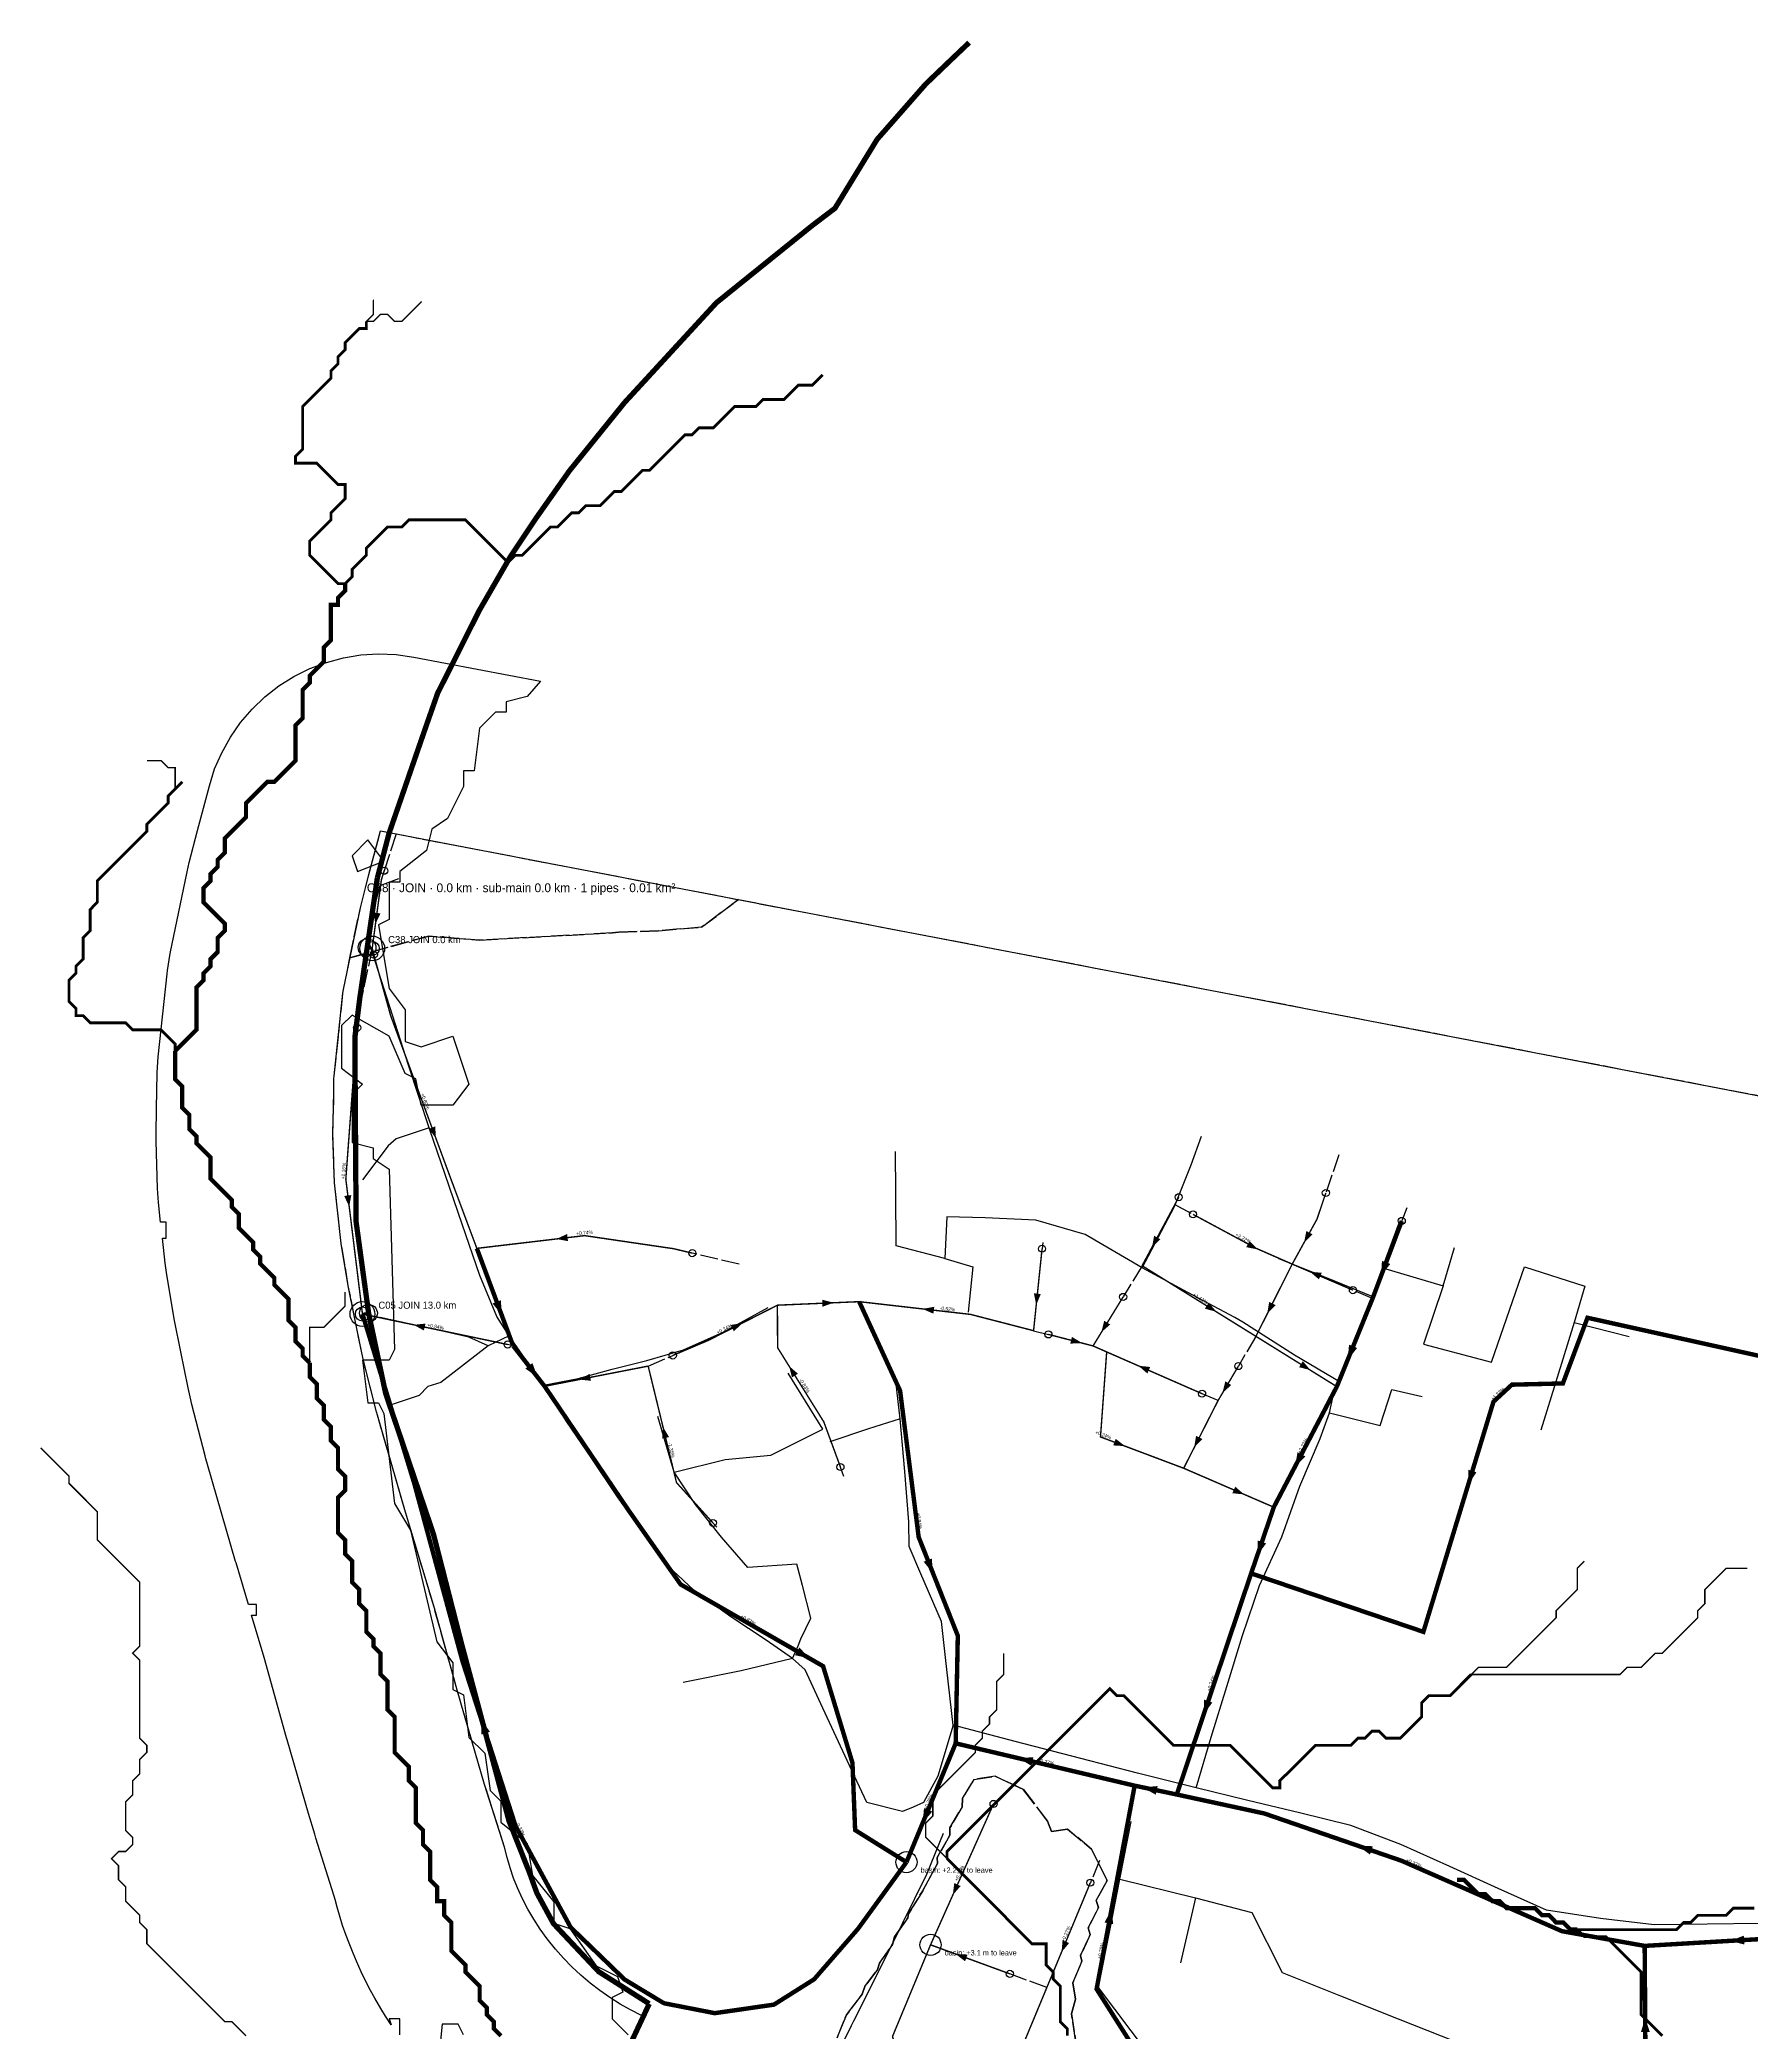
# Model space of a CAD drawing. Header units: metres. Extents: x 442821 to 452274, y 2561971 to 2571293.
# Drawn here: x 449735 to 450702, y 2570167 to 2571293 of the extents above; entities that cross this region are included whole.
import ezdxf
from ezdxf.enums import TextEntityAlignment as Align

# ---------------------------------------------------------------- set-up
doc = ezdxf.new("R2010")
doc.units = ezdxf.units.M
doc.header["$LTSCALE"] = 8
doc.linetypes.add('DASHDOT', pattern=[3.556, 2.54, -0.508, 0, -0.508])
doc.linetypes.add('DASHED', pattern=[1.524, 1.27, -0.254])
for name, color, linetype in [('A_ARROWS', 7, 'Continuous'), ('A_BASINS', 1, 'Continuous'), ('A_BUILT_2006', 252, 'Continuous'), ('A_CATCH_LABEL', 7, 'Continuous'), ('A_CATCHMENTS', 7, 'Continuous'), ('A_ENVELOPE', 3, 'Continuous'), ('A_GRADIENT', 8, 'Continuous'), ('A_HEAD_GAP', 8, 'Continuous'), ('A_HEADS', 8, 'Continuous'), ('A_JOIN_LINK', 6, 'Continuous'), ('A_MAIN_PIPE', 5, 'Continuous'), ('A_OUTLET_LABEL', 7, 'Continuous'), ('A_OUTLETS', 7, 'Continuous'), ('A_STREAMS', 5, 'Continuous'), ('A_WADI', 4, 'Continuous')]:
    doc.layers.add(name, color=color, linetype=linetype)

msp = doc.modelspace()

# ---------------------------------------------------------------- linework, layer by layer
at = {"layer": 'A_ARROWS', "color": 1}
for points in [[(449925, 2570793.3), (449923.9, 2570799.9), (449927.9, 2570799.4)], [(450251.2, 2570245), (450252, 2570251.7), (450255.6, 2570250)], [(450252.8, 2570211.6), (450259.5, 2570211.3), (450258.1, 2570207.5)], [(450312.6, 2570212.7), (450313.2, 2570219.4), (450316.9, 2570217.8)]]:
    msp.add_solid(points, dxfattribs=at)
at = {"layer": 'A_ARROWS', "color": 3}
for points in [[(449959.2, 2570672.4), (449955.1, 2570677.7), (449958.8, 2570679.1)], [(449910.2, 2570633.7), (449907.4, 2570639.8), (449911.4, 2570640.3)], [(450027.2, 2570615.5), (450033.3, 2570618.3), (450033.8, 2570614.3)], [(450363.7, 2570610.7), (450364.9, 2570617.3), (450368.4, 2570615.4)], [(450449.6, 2570613.5), (450450.9, 2570620), (450454.4, 2570618.1)], [(450423.5, 2570609.6), (450416.9, 2570610.9), (450418.8, 2570614.4)], [(450452.9, 2570597), (450459.6, 2570596.4), (450458, 2570592.7)], [(450493.1, 2570594.8), (450493.6, 2570603.1), (450498.3, 2570601.4)], [(450298.3, 2570578.3), (450297, 2570584.8), (450300.9, 2570584.4)], [(449996.4, 2570572.5), (449991.2, 2570579.1), (449995.9, 2570580.9)], [(450183.8, 2570579.5), (450177.5, 2570577.2), (450177.4, 2570581.2)], [(450234.1, 2570576), (450240.7, 2570577.2), (450240.2, 2570573.3)], [(450400.1, 2570574.4), (450393.6, 2570576.1), (450395.7, 2570579.5)], [(450428.8, 2570573.3), (450429.9, 2570579.9), (450433.5, 2570578.1)], [(449946.6, 2570567), (449953.3, 2570567.7), (449952.4, 2570563.8)], [(450132.3, 2570568), (450127.5, 2570563.3), (450125.7, 2570566.9)], [(450335.1, 2570562.8), (450336.7, 2570569.3), (450340.1, 2570567.2)], [(450324.2, 2570556.7), (450317.5, 2570556.4), (450318.5, 2570560.2)], [(450474.3, 2570547.4), (450475, 2570555.8), (450479.6, 2570553.9)], [(450016.6, 2570537.5), (450009.7, 2570542.3), (450013.7, 2570545.4)], [(450040.1, 2570536.1), (450046, 2570539.3), (450046.8, 2570535.4)], [(450158.7, 2570543.7), (450163.7, 2570539.4), (450160.3, 2570537.3)], [(450356, 2570543.9), (450362.7, 2570543.2), (450361.1, 2570539.5)], [(450453.2, 2570541.4), (450446.8, 2570543.1), (450448.9, 2570546.5)], [(450403.5, 2570528.5), (450405.1, 2570535.1), (450408.5, 2570533)], [(450087.5, 2570509.3), (450090.9, 2570503.6), (450087, 2570502.7)], [(450387.5, 2570497.7), (450388.6, 2570504.3), (450392.2, 2570502.5)], [(450348.5, 2570498.5), (450341.8, 2570498.9), (450343.2, 2570502.6)], [(450444.5, 2570486.8), (450445.9, 2570495), (450450.4, 2570492.7)], [(450542.3, 2570476.8), (450542.3, 2570485.2), (450547, 2570483.7)], [(450415.8, 2570471.2), (450409.1, 2570471.9), (450410.7, 2570475.6)], [(450423.2, 2570436.8), (450423.4, 2570445.2), (450428.2, 2570443.6)], [(450240, 2570426.7), (450234.7, 2570433.2), (450239.3, 2570435)], [(450170.2, 2570378.6), (450162, 2570380.4), (450164.5, 2570384.8)], [(450392.9, 2570346.9), (450393.1, 2570355.3), (450397.8, 2570353.7)], [(449984.9, 2570343.9), (449989.7, 2570337.1), (449984.9, 2570335.6)], [(450288.4, 2570322.2), (450296.7, 2570322.8), (450295.6, 2570317.9)], [(450358.5, 2570305.7), (450366.9, 2570306.5), (450365.8, 2570301.6)], [(450234.2, 2570285.7), (450234.9, 2570294), (450239.6, 2570292.1)], [(450480.1, 2570272.7), (450488.5, 2570272.5), (450486.8, 2570267.8)], [(450340.8, 2570236.8), (450341.8, 2570228.5), (450336.9, 2570229.4)], [(450690.2, 2570219), (450698, 2570222), (450698.3, 2570217)], [(450642.3, 2570175.6), (450644.9, 2570167.6), (450639.9, 2570167.5)]]:
    msp.add_solid(points, dxfattribs=at)
at = {"layer": 'A_BASINS', "color": 1}
for centre in [(450225, 2570263.5), (450238.6, 2570216.8)]:
    msp.add_circle(centre, 6, dxfattribs=at)
at = {"layer": 'A_BUILT_2006', "color": 252}
for points in [[(449923.9, 2570801), (449927.7, 2570815.1), (449938.2, 2570819.2)], [(449925.3, 2570771.3), (449920.7, 2570785.1), (449923.7, 2570800.1), (449923.9, 2570801)], [(449934.7, 2570742), (449925.3, 2570771.3)], [(449943.7, 2570713.6), (449934.7, 2570742)], [(449955.3, 2570678.2), (449943.7, 2570713.6)], [(449955.3, 2570678.2), (449936.7, 2570672.1), (449932.2, 2570668.2)], [(449964.4, 2570652), (449955.7, 2570677.1), (449955.3, 2570678.2)], [(450385.8, 2570657.3), (450391.7, 2570673.5)], [(449932.2, 2570668.2), (449917.8, 2570648.9)], [(450219, 2570640.8), (450219, 2570641.8), (450218.8, 2570665)], [(449974, 2570623.9), (449964.4, 2570652)], [(450376.4, 2570633.9), (450385.8, 2570657.3)], [(450219.1, 2570611.6), (450219, 2570640.8)], [(450247.8, 2570628), (450246.6, 2570604.5)], [(450269.5, 2570627.5), (450247.8, 2570628)], [(450358.1, 2570599.2), (450376.4, 2570633.9)], [(449984, 2570594.9), (449974, 2570623.9)], [(450298.1, 2570626.1), (450269.5, 2570627.5)], [(450325.9, 2570618.1), (450298.1, 2570626.1)], [(450358.1, 2570599.2), (450325.9, 2570618.1)], [(450494, 2570599.2), (450503.3, 2570624.7)], [(450246.6, 2570604.5), (450219.1, 2570611.6)], [(450528.1, 2570589), (450534.5, 2570610.6)], [(449993.6, 2570571.7), (449984, 2570594.9)], [(450246.6, 2570604.5), (450262.4, 2570599.8)], [(450262.4, 2570599.8), (450259.8, 2570574.1)], [(450384, 2570585.3), (450358.1, 2570599.2)], [(450463.2, 2570593.1), (450435.4, 2570604.2)], [(450488.1, 2570583.1), (450494, 2570599.2)], [(450494, 2570599.2), (450528.1, 2570589)], [(450565.8, 2570575.8), (450574.1, 2570599.8)], [(450574.1, 2570599.8), (450608.2, 2570588.9)], [(450410.5, 2570571.1), (450384, 2570585.3)], [(450488.1, 2570583.1), (450463.2, 2570593.1)], [(450480.6, 2570562.2), (450488.1, 2570583.1)], [(450528.1, 2570589), (450517.1, 2570556)], [(450608.2, 2570588.9), (450602.2, 2570568.3)], [(450000.6, 2570560.8), (449993.6, 2570571.7)], [(450121.4, 2570562.9), (450146.9, 2570576.8)], [(450555.5, 2570546), (450565.8, 2570575.8)], [(449958.8, 2570564.3), (449927.7, 2570571.1)], [(449988.7, 2570555.1), (449977.7, 2570560.1), (449958.8, 2570564.3)], [(450000.6, 2570560.8), (449988.7, 2570555.1)], [(450019.9, 2570532.9), (450000.6, 2570560.8)], [(450099.1, 2570552.9), (450121.4, 2570562.9)], [(450444.2, 2570549.8), (450415.1, 2570568.6), (450410.5, 2570571.1)], [(450470, 2570534.6), (450480.6, 2570562.2)], [(450602.2, 2570568.3), (450592.5, 2570537.2)], [(450602.2, 2570568.3), (450633.2, 2570560.5)], [(449988.7, 2570555.1), (449961.9, 2570534.5)], [(450078.4, 2570546.9), (450099.1, 2570552.9)], [(450470, 2570534.6), (450444.2, 2570549.8)], [(450517.1, 2570556), (450555.5, 2570546)], [(450039.5, 2570536.6), (450058.7, 2570541.9)], [(450058.7, 2570541.9), (450078.4, 2570546.9)], [(450177.8, 2570508), (450158.2, 2570539.7)], [(449961.9, 2570534.5), (449954.7, 2570532.1), (449949.7, 2570527.1), (449932.8, 2570521.4)], [(450019.9, 2570532.9), (450039.5, 2570536.6)], [(450033.2, 2570512.2), (450019.9, 2570532.9)], [(450221.4, 2570514), (450219, 2570535.2)], [(450465.8, 2570526), (450470, 2570534.6)], [(450492.5, 2570510.1), (450499.2, 2570530.5)], [(450499.2, 2570530.5), (450516.3, 2570526.6)], [(450592.5, 2570537.2), (450583.4, 2570507.6)], [(450458.7, 2570502.8), (450463.9, 2570517.3)], [(450463.9, 2570517.3), (450465.8, 2570526)], [(450463.9, 2570517.3), (450492.5, 2570510.1)], [(450046.9, 2570492), (450033.2, 2570512.2)], [(450093.8, 2570483.8), (450084.6, 2570515.3)], [(450148.4, 2570493.4), (450177.8, 2570508)], [(450203.5, 2570508.2), (450181.7, 2570501)], [(450221.4, 2570514), (450203.5, 2570508.2)], [(450224, 2570484.1), (450221.4, 2570514)], [(450122.5, 2570491), (450148.4, 2570493.4)], [(450447.3, 2570475.8), (450458.7, 2570502.8)], [(450061.8, 2570469.9), (450046.9, 2570492)], [(450093.8, 2570483.8), (450122.5, 2570491)], [(450105.9, 2570465.5), (450093.8, 2570483.8)], [(450226.4, 2570455.7), (450224, 2570484.1)], [(450437.1, 2570447.3), (450447.3, 2570475.8)], [(450074.5, 2570451.7), (450061.8, 2570469.9)], [(450120.6, 2570447), (450105.9, 2570465.5)], [(450087.4, 2570433.6), (450074.5, 2570451.7)], [(450233.2, 2570426.4), (450226.5, 2570441.8), (450226.4, 2570455.7)], [(450135.3, 2570430), (450120.6, 2570447)], [(450424.4, 2570419.7), (450437.1, 2570447.3)], [(450104.9, 2570417.2), (450087.4, 2570433.6)], [(450163.1, 2570431.9), (450135.3, 2570430)], [(450166.3, 2570419.7), (450163.1, 2570431.9)], [(450244.8, 2570399.4), (450233.2, 2570426.4)], [(450125.8, 2570402), (450104.9, 2570417.2)], [(450165.3, 2570389.7), (450171, 2570401.4), (450166.3, 2570419.7)], [(450414.8, 2570391.5), (450424.4, 2570419.7)], [(450145.7, 2570388.9), (450125.8, 2570402)], [(450247.8, 2570372.3), (450244.8, 2570399.4)], [(450160.7, 2570378.6), (450145.7, 2570388.9)], [(450160.7, 2570378.6), (450163.8, 2570385.7), (450165.3, 2570389.7)], [(450406, 2570362.8), (450414.8, 2570391.5)], [(450131.6, 2570371.6), (450098.9, 2570364.9)], [(450160.7, 2570378.6), (450131.6, 2570371.6)], [(450177.8, 2570350.5), (450167.7, 2570372.1), (450160.7, 2570378.6)], [(450251.3, 2570340.8), (450247.8, 2570372.3)], [(450397.2, 2570334.1), (450406, 2570362.8)], [(450192.9, 2570318), (450177.8, 2570350.5)], [(450251.3, 2570340.8), (450242.7, 2570312.1)], [(450286.4, 2570331.7), (450251.3, 2570340.8)], [(450323.5, 2570322.1), (450286.4, 2570331.7)], [(450388.7, 2570305.4), (450397.2, 2570334.1)], [(450202.7, 2570297.1), (450192.9, 2570318)], [(450355.6, 2570313.8), (450323.5, 2570322.1)], [(450388.7, 2570305.4), (450355.6, 2570313.8)], [(450242.7, 2570312.1), (450234.7, 2570297.1), (450228.7, 2570294.6)], [(450417.8, 2570298.4), (450388.7, 2570305.4)], [(450228.7, 2570294.6), (450222.7, 2570292.1), (450202.7, 2570297.1)], [(450447, 2570291.3), (450417.8, 2570298.4)], [(450476.1, 2570284.2), (450447, 2570291.3)], [(450236.5, 2570256.7), (450245.9, 2570279.9)], [(450345.5, 2570253.9), (450351.9, 2570286.4)], [(450504.3, 2570273.4), (450476.1, 2570284.2)], [(450532, 2570261.1), (450504.3, 2570273.4)], [(450222.7, 2570228.9), (450236.5, 2570256.7)], [(450559.3, 2570248.7), (450532, 2570261.1)], [(450340.2, 2570226.8), (450345.5, 2570253.9)], [(450345.5, 2570253.9), (450388.3, 2570243.3)], [(450586.6, 2570236.3), (450559.3, 2570248.7)], [(450388.3, 2570243.3), (450379.8, 2570206.6)], [(450388.3, 2570243.3), (450420.1, 2570235)], [(450420.1, 2570235), (450437.3, 2570201.2)], [(450617, 2570231.6), (450586.6, 2570236.3)], [(450209.7, 2570202.7), (450222.7, 2570228.9)], [(450333.5, 2570192.7), (450340.2, 2570226.8)], [(450647.3, 2570228), (450617, 2570231.6)], [(450677.3, 2570228.5), (450647.3, 2570228)], [(450707.3, 2570228.9), (450677.3, 2570228.5)], [(450195.3, 2570173.8), (450209.7, 2570202.7)], [(450437.3, 2570201.2), (450470.2, 2570188)], [(450361.1, 2570155.9), (450333.5, 2570192.7)], [(450470.2, 2570188), (450502.7, 2570175)], [(450181.7, 2570146.3), (450194, 2570171.2), (450195.3, 2570173.8)], [(450502.7, 2570175), (450535.2, 2570162.1)]]:
    msp.add_lwpolyline(points, dxfattribs=at)
at = {"layer": 'A_CATCHMENTS', "color": 1, "linetype": 'DASHED'}
msp.add_lwpolyline([(450109.3, 2570791.6), (450085, 2570789.6), (450062.4, 2570788.8), (450059, 2570788.4), (449983.8, 2570784.3), (449955.1, 2570786.6), (449910.6, 2570774.3), (449916.5, 2570802.6), (449921.2, 2570820.7), (449927.9, 2570846), (450130.1, 2570807.2), (450109.3, 2570791.6)], close=True, dxfattribs=at)
at = {"layer": 'A_CATCHMENTS', "color": 3, "linetype": 'DASHED'}
for points in [[(450072.1, 2570167.4), (450076.4, 2570176.4), (450075.4, 2570176.8), (450069.2, 2570180), (450063.2, 2570183.3), (450057.4, 2570187), (450051.8, 2570191), (450046.3, 2570195.2), (450041.1, 2570199.6), (450036, 2570204.3), (450031.3, 2570209.3), (450026.7, 2570214.4), (450022, 2570220.2), (450018.1, 2570225.6), (450014.5, 2570231.2), (450011.1, 2570236.9), (450008.1, 2570242.8), (450005.3, 2570248.9), (450003.1, 2570254.5), (450001.1, 2570260.3), (449999.4, 2570266.1), (449998, 2570271.9), (449986.7, 2570307.3), (449983.3, 2570319.1), (449971.2, 2570360.6), (449958.3, 2570406.9), (449942.1, 2570461.1), (449926.2, 2570516), (449925.7, 2570517.8), (449918.3, 2570546.8), (449917.3, 2570551.1), (449913.2, 2570571.3), (449909.7, 2570589.1), (449905.7, 2570613), (449901.9, 2570647.3), (449901, 2570673.9), (449901.5, 2570698.4), (449901.6, 2570706.1), (449901.7, 2570707.6), (449906.7, 2570754.4), (449907, 2570756.5), (449910.6, 2570774.3), (449955.1, 2570786.6), (449955.1, 2570786.6), (449983.8, 2570784.3), (450059, 2570788.4), (450062.4, 2570788.8), (450085, 2570789.6), (450109.3, 2570791.6), (450130.1, 2570807.2), (450486.8, 2570738.8), (451379.7, 2570566.7)], [(450320.5, 2570163.1), (450318.2, 2570177.8), (450320.4, 2570186.1), (450318.9, 2570195.3), (450324.1, 2570207.5), (450323.3, 2570210.8), (450328.8, 2570222.7), (450327.7, 2570226.4), (450333.5, 2570237.9), (450332.1, 2570241.9), (450338.4, 2570253.2), (450329.6, 2570270.9), (450315.9, 2570282.1), (450307, 2570280.9), (450304.7, 2570286.6), (450291.1, 2570304.5), (450275.1, 2570312), (450263.1, 2570310.2), (450256.6, 2570299.5), (450256.5, 2570294.8), (450249.5, 2570282.8), (450249.5, 2570278.8), (450242.4, 2570266.1), (450242.5, 2570262.8), (450234.3, 2570247.4), (450234.2, 2570247.3), (450226.2, 2570234.4), (450225.8, 2570232.1), (450218.3, 2570221.3), (450217.2, 2570216.9), (450209.7, 2570206.4), (450208.6, 2570202.9), (450201.5, 2570193.2), (450200, 2570188.9), (450191.1, 2570177.2), (450185.8, 2570164.3)]]:
    msp.add_lwpolyline(points, dxfattribs=at)
at = {"layer": 'A_CATCHMENTS', "color": 1, "linetype": 'DASHED'}
msp.add_lwpolyline([(450185.8, 2570164.3), (450191.1, 2570177.2), (450200, 2570188.9), (450201.5, 2570193.2), (450208.6, 2570202.9), (450209.7, 2570206.4), (450217.2, 2570216.9), (450218.3, 2570221.3), (450225.8, 2570232.1), (450226.2, 2570234.4), (450234.2, 2570247.3), (450234.3, 2570247.4), (450242.5, 2570262.8), (450242.4, 2570266.1), (450249.5, 2570278.8), (450249.5, 2570282.8), (450256.5, 2570294.8), (450256.6, 2570299.5), (450263.1, 2570310.2), (450275.1, 2570312), (450291.1, 2570304.5), (450304.7, 2570286.6), (450307, 2570280.9), (450315.9, 2570282.1), (450329.6, 2570270.9), (450338.4, 2570253.2), (450332.1, 2570241.9), (450333.5, 2570237.9), (450327.7, 2570226.4), (450328.8, 2570222.7), (450323.3, 2570210.8), (450324.1, 2570207.5), (450318.9, 2570195.3), (450320.4, 2570186.1), (450318.2, 2570177.8), (450320.5, 2570163.1)], dxfattribs=at)
at = {"layer": 'A_ENVELOPE', "color": 3}
msp.add_lwpolyline([(450072.1, 2570167.4), (450076.4, 2570176.4), (450075.4, 2570176.8), (450069.2, 2570180), (450063.2, 2570183.3), (450057.4, 2570187), (450051.8, 2570191), (450046.3, 2570195.2), (450041.1, 2570199.6), (450036, 2570204.3), (450031.3, 2570209.3), (450026.7, 2570214.4), (450022, 2570220.2), (450018.1, 2570225.6), (450014.5, 2570231.2), (450011.1, 2570236.9), (450008.1, 2570242.8), (450005.3, 2570248.9), (450003.1, 2570254.5), (450001.1, 2570260.3), (449999.4, 2570266.1), (449998, 2570271.9), (449986.7, 2570307.3), (449983.3, 2570319.1), (449971.2, 2570360.6), (449958.3, 2570406.9), (449942.1, 2570461.1), (449926.2, 2570516), (449925.7, 2570517.8), (449918.3, 2570546.8), (449917.3, 2570551.1), (449913.2, 2570571.3), (449909.7, 2570589.1), (449905.7, 2570613), (449901.9, 2570647.3), (449901, 2570673.9), (449901.5, 2570698.4), (449901.6, 2570706.1), (449901.7, 2570707.6), (449906.7, 2570754.4), (449907, 2570756.5), (449916.5, 2570802.6), (449921.2, 2570820.7), (449927.9, 2570846), (450486.8, 2570738.8), (451379.7, 2570566.7)], dxfattribs=at)
at = {"layer": 'A_HEAD_GAP', "color": 8, "linetype": 'DASHED'}
for points in [[(449936.7, 2570844.3), (449930, 2570823.5)], [(449923.2, 2570779.6), (449915.4, 2570743.8), (449914.7, 2570734.8)], [(449923.2, 2570779.6), (449924.1, 2570776.1)], [(450469.2, 2570663.1), (450461.9, 2570641.5)], [(450376.6, 2570634.9), (450386.9, 2570629.4)], [(450507.6, 2570633.1), (450504.8, 2570625.7)], [(450130.4, 2570601.3), (450104, 2570607.5)], [(450302, 2570613.6), (450301.6, 2570610)], [(450358.1, 2570600.4), (450347.4, 2570582.8)], [(450488.3, 2570581.9), (450477.2, 2570586.6)], [(450296.8, 2570563.7), (450305.2, 2570561.6)], [(450422.4, 2570560.5), (450412.5, 2570543.7)], [(450002.8, 2570555.2), (449999.7, 2570555.9)], [(450079.1, 2570543.7), (450093, 2570549.7)], [(450401, 2570524.2), (450392, 2570528.1)], [(450189.7, 2570481.4), (450187.7, 2570486.7)], [(450117.9, 2570452.7), (450115.7, 2570455.1)], [(450334.1, 2570264.4), (450328.9, 2570251.9)], [(450304.3, 2570192.7), (450283.4, 2570200.4)]]:
    msp.add_lwpolyline(points, dxfattribs=at)
at = {"layer": 'A_HEADS', "color": 1}
for centre in [(449930, 2570823.5), (450274.2, 2570296.4), (450328.9, 2570251.9), (450283.4, 2570200.4)]:
    msp.add_circle(centre, 2, dxfattribs=at)
at = {"layer": 'A_HEADS', "color": 3}
for centre in [(449924.1, 2570776.1), (449914.7, 2570734.8), (450378.8, 2570639.1), (450461.9, 2570641.5), (450386.9, 2570629.4), (450504.8, 2570625.7), (450104, 2570607.5), (450301.6, 2570610), (450347.4, 2570582.8), (450477.2, 2570586.6), (450305.2, 2570561.6), (449999.7, 2570555.9), (450093, 2570549.7), (450412.5, 2570543.7), (450392, 2570528.1), (450187.7, 2570486.7), (450115.7, 2570455.1)]:
    msp.add_circle(centre, 2, dxfattribs=at)
at = {"layer": 'A_JOIN_LINK', "color": 6, "const_width": 1.5}
for points in [[(449923.2, 2570779.6), (449920.3, 2570780.1)], [(449917.7, 2570573.1), (449921.1, 2570573.6)]]:
    msp.add_lwpolyline(points, dxfattribs=at)
at = {"layer": 'A_JOIN_LINK', "color": 6}
for centre in [(449920.3, 2570780.1), (449921.1, 2570573.6)]:
    msp.add_circle(centre, 5, dxfattribs=at)
at = {"layer": 'A_MAIN_PIPE', "color": 5, "const_width": 3}
for points in [[(450260.4, 2571291.3), (450250, 2571281.4), (450235.9, 2571267.9), (450208.4, 2571236.6), (450184.6, 2571197.7), (450171.7, 2571187.9)], [(450171.7, 2571187.9), (450117.6, 2571144.3), (450065.8, 2571088), (450034.6, 2571049.4), (450015.8, 2571022.7), (450001, 2571000.5), (449983.5, 2570970.2), (449967.2, 2570937.7), (449960.2, 2570923.9), (449953.4, 2570904.5), (449932.7, 2570844.6), (449926.1, 2570819.4)], [(449926.1, 2570819.4), (449916.2, 2570751.6), (449913.4, 2570729.2), (449914.1, 2570625.2), (449921.2, 2570573.4), (449930.8, 2570528.2), (449957.8, 2570448.8), (449973.5, 2570387.5), (450000.5, 2570286.7), (450012, 2570257.7), (450016.2, 2570246.1), (450025.6, 2570228.8), (450051.2, 2570201.6), (450079.7, 2570183.5)], [(450079.7, 2570183.5), (450068.3, 2570159.2)]]:
    msp.add_lwpolyline(points, dxfattribs=at)
at = {"layer": 'A_OUTLETS', "color": 5}
for centre, radius in [((449923.2, 2570779.6), 7), ((449923.2, 2570779.6), 4), ((449917.7, 2570573.1), 7), ((449917.7, 2570573.1), 4)]:
    msp.add_circle(centre, radius, dxfattribs=at)
at = {"layer": 'A_SECONDARY_HEADER', "color": 3, "const_width": 2.5}
for points in [[(450504.8, 2570625.7), (450488.3, 2570581.9)], [(450488.3, 2570581.9), (450468.1, 2570532.1)], [(450198.3, 2570580.1), (450221.4, 2570529.8), (450231.9, 2570447.1), (450254, 2570391.4), (450252.8, 2570330.6)], [(450771.3, 2570535.6), (450726.8, 2570545), (450609.7, 2570571), (450595.8, 2570533.9), (450567, 2570533.2), (450556.6, 2570523.6), (450517, 2570393.6), (450419.7, 2570426.6)], [(450020.6, 2570532.3), (450067.9, 2570462.4), (450097.4, 2570420.4), (450177.9, 2570374.2), (450194.5, 2570319.6), (450196, 2570281.6), (450225, 2570263.5)], [(450468.1, 2570532.1), (450432.5, 2570464)], [(450432.5, 2570464), (450419.7, 2570426.6)], [(450377.7, 2570301.7), (450353.9, 2570306.7)], [(450774.9, 2570224), (450642, 2570216.2)], [(450642.8, 2570102.1), (450642, 2570216.2)]]:
    msp.add_lwpolyline(points, dxfattribs=at)
at = {"layer": 'A_SECONDARY_HEADER', "color": 3, "linetype": 'DASHED', "const_width": 2.5}
for points in [[(449982.3, 2570610.2), (450002.8, 2570555.2)], [(450002.8, 2570555.2), (450020.6, 2570532.3)], [(450419.7, 2570426.6), (450377.7, 2570301.7)], [(450252.8, 2570330.6), (450225, 2570263.5)], [(450353.9, 2570306.7), (450252.8, 2570330.6)], [(450371.7, 2570129.9), (450332.4, 2570191.8), (450353.9, 2570306.7)], [(450642, 2570216.2), (450595.3, 2570224.5), (450504.6, 2570264.3), (450427.1, 2570291), (450377.7, 2570301.7)]]:
    msp.add_lwpolyline(points, dxfattribs=at)
at = {"layer": 'A_SECONDARY_HEADER', "color": 3, "linetype": 'DASHDOT', "const_width": 2.5}
msp.add_lwpolyline([(450225, 2570263.5), (450197.6, 2570225.8), (450172.8, 2570197.3), (450150.1, 2570183), (450116.7, 2570178.2), (450088, 2570183.8), (450065.8, 2570197.2), (450035.3, 2570226.7), (450004.2, 2570283.9), (449974.2, 2570377), (449946.9, 2570477.6), (449917.7, 2570573.1)], dxfattribs=at)
at = {"layer": 'A_SECONDARY_MAIN', "color": 1, "linetype": 'DASHED', "const_width": 0.8}
for points in [[(449930, 2570823.5), (449928.4, 2570818.5), (449923.2, 2570779.6)], [(450274.2, 2570296.4), (450238.6, 2570216.8)], [(450328.9, 2570251.9), (450304.3, 2570192.7)], [(450238.6, 2570216.8), (450217.1, 2570165), (450220.6, 2570154.3), (450278.5, 2570130.6)], [(450304.3, 2570192.7), (450278.5, 2570130.6)]]:
    msp.add_lwpolyline(points, dxfattribs=at)
at = {"layer": 'A_SECONDARY_MAIN', "color": 3, "const_width": 0.8}
for points in [[(450378.8, 2570639.1), (450376.6, 2570634.9)], [(450461.9, 2570641.5), (450456.9, 2570626.7), (450442.9, 2570601.3)], [(450376.6, 2570634.9), (450358.1, 2570600.4)], [(450104, 2570607.5), (450093.5, 2570610), (450043.2, 2570617.4), (449982.3, 2570610.2)], [(450301.6, 2570610), (450296.8, 2570563.7)], [(450358.1, 2570600.4), (450422.4, 2570560.5)], [(450442.9, 2570601.3), (450422.4, 2570560.5)], [(450152.1, 2570578.1), (450198.3, 2570580.1)], [(450079.1, 2570543.7), (450020.6, 2570532.3)], [(450401, 2570524.2), (450381.6, 2570486)]]:
    msp.add_lwpolyline(points, dxfattribs=at)
at = {"layer": 'A_SECONDARY_MAIN', "color": 3, "linetype": 'DASHDOT', "const_width": 0.8}
for points in [[(450187.7, 2570486.7), (450178.3, 2570512.2), (450152.2, 2570554.1), (450152.1, 2570578.1)], [(450296.8, 2570563.7), (450261.2, 2570572.9), (450198.3, 2570580.1)], [(450115.7, 2570455.1), (450095.1, 2570477.9), (450079.1, 2570543.7)]]:
    msp.add_lwpolyline(points, dxfattribs=at)
at = {"layer": 'A_SECONDARY_MAIN', "color": 3, "linetype": 'DASHED', "const_width": 0.8}
for points in [[(450422.4, 2570560.5), (450468.1, 2570532.1)], [(450330.4, 2570555.1), (450338.1, 2570551.7)], [(450338.1, 2570551.7), (450334.6, 2570503.7), (450381.6, 2570486)], [(450381.6, 2570486), (450432.5, 2570464)]]:
    msp.add_lwpolyline(points, dxfattribs=at)
at = {"layer": 'A_SECONDARY_MAIN_BRANCH', "color": 3, "const_width": 0.8}
for points in [[(449924.1, 2570776.1), (449933.6, 2570741.7), (449967.5, 2570649.8), (449982.3, 2570610.2)], [(449914.7, 2570734.8), (449913.2, 2570715.4), (449908.3, 2570649.3), (449917.7, 2570573.1)], [(450386.9, 2570629.4), (450422.6, 2570610.2), (450442.9, 2570601.3)], [(450477.2, 2570586.6), (450442.9, 2570601.3)], [(450347.4, 2570582.8), (450330.4, 2570555.1)], [(449999.7, 2570555.9), (449917.7, 2570573.1)], [(450412.5, 2570543.7), (450401, 2570524.2)]]:
    msp.add_lwpolyline(points, dxfattribs=at)
at = {"layer": 'A_SECONDARY_MAIN_BRANCH', "color": 3, "linetype": 'DASHED', "const_width": 0.8}
for points in [[(450093, 2570549.7), (450113.2, 2570558.3), (450152.1, 2570578.1)], [(450305.2, 2570561.6), (450330.4, 2570555.1)], [(450392, 2570528.1), (450338.1, 2570551.7)]]:
    msp.add_lwpolyline(points, dxfattribs=at)
at = {"layer": 'A_SECONDARY_MAIN_BRANCH', "color": 1, "linetype": 'DASHED', "const_width": 0.8}
msp.add_lwpolyline([(450283.4, 2570200.4), (450238.6, 2570216.8)], dxfattribs=at)
at = {"layer": 'A_STREAMS', "color": 5}
for points, const_width in [([(449923.7, 2571145.9), (449923.9, 2571145.8), (449923.9, 2571141.8), (449923.9, 2571137.8), (449919.9, 2571133.8)], 0.8), ([(449919.9, 2571133.8), (449919.9, 2571129.8), (449915.9, 2571129.8), (449911.9, 2571125.8), (449907.9, 2571121.8), (449907.9, 2571117.8), (449903.9, 2571113.8), (449903.9, 2571109.8), (449899.9, 2571105.8), (449899.9, 2571101.8), (449895.9, 2571097.8), (449891.9, 2571093.8), (449887.9, 2571089.7), (449883.9, 2571085.7), (449883.9, 2571081.7), (449883.9, 2571077.7), (449883.9, 2571073.7), (449883.9, 2571069.7), (449883.9, 2571065.7), (449883.9, 2571061.7), (449879.9, 2571057.7), (449879.9, 2571053.7), (449883.9, 2571053.7), (449887.9, 2571053.7), (449891.9, 2571053.7), (449895.9, 2571049.7), (449899.9, 2571045.7), (449903.9, 2571041.7), (449907.9, 2571041.7), (449907.9, 2571037.7), (449907.9, 2571033.7), (449903.9, 2571029.7), (449899.9, 2571025.7), (449899.9, 2571021.7), (449895.9, 2571017.7), (449891.9, 2571013.7), (449887.9, 2571009.7), (449887.9, 2571005.7), (449887.9, 2571001.7), (449891.9, 2570997.7), (449895.9, 2570993.7), (449899.9, 2570989.7), (449903.9, 2570985.7), (449907.9, 2570985.7)], 1.6), ([(449951.1, 2571145), (449947.9, 2571141.8), (449943.9, 2571137.8), (449939.9, 2571133.8), (449935.9, 2571133.8), (449931.9, 2571137.8), (449927.9, 2571137.8), (449923.9, 2571133.8), (449919.9, 2571133.8)], 0.8), ([(450177.7, 2571103.6), (450175.9, 2571101.8), (450171.9, 2571097.8), (450167.9, 2571097.8), (450163.9, 2571097.8), (450159.9, 2571093.8), (450155.9, 2571089.7), (450151.9, 2571089.7), (450147.9, 2571089.7), (450143.9, 2571089.7), (450139.9, 2571085.7), (450135.9, 2571085.7), (450131.9, 2571085.7), (450127.9, 2571085.7), (450123.9, 2571081.7), (450119.9, 2571077.7), (450115.9, 2571073.7), (450111.9, 2571073.7), (450107.9, 2571073.7), (450103.9, 2571069.7), (450099.9, 2571069.7), (450095.9, 2571065.7), (450091.9, 2571061.7), (450087.9, 2571057.7), (450083.9, 2571053.7), (450079.9, 2571049.7), (450075.9, 2571049.7), (450071.9, 2571045.7), (450067.9, 2571041.7), (450063.9, 2571037.7), (450059.9, 2571037.7), (450055.9, 2571033.7), (450051.9, 2571029.7), (450047.9, 2571029.7), (450043.9, 2571029.7), (450039.9, 2571025.7), (450035.9, 2571025.7), (450031.9, 2571021.7), (450027.9, 2571017.7), (450023.9, 2571017.7), (450019.9, 2571013.7), (450015.9, 2571009.7), (450011.9, 2571005.7), (450007.9, 2571001.7), (450003.9, 2571001.7), (449999.9, 2570997.7), (449995.9, 2571001.7), (449991.9, 2571005.7), (449987.9, 2571009.7), (449983.9, 2571013.7), (449979.9, 2571017.7), (449975.9, 2571021.7), (449971.9, 2571021.7), (449967.9, 2571021.7), (449963.9, 2571021.7), (449959.9, 2571021.7), (449955.9, 2571021.7), (449951.9, 2571021.7), (449947.9, 2571021.7), (449943.9, 2571021.7), (449939.9, 2571017.7), (449935.9, 2571017.7), (449931.9, 2571017.7), (449927.9, 2571013.7), (449923.9, 2571009.7), (449919.9, 2571005.7), (449919.9, 2571001.7), (449915.9, 2570997.7), (449911.9, 2570993.7), (449911.9, 2570989.7), (449907.9, 2570985.7)], 1.6), ([(449907.9, 2570985.7), (449907.9, 2570981.7), (449903.9, 2570977.7), (449903.9, 2570973.7), (449899.9, 2570973.7), (449899.9, 2570969.7), (449899.9, 2570965.7), (449899.9, 2570961.7), (449899.9, 2570957.7), (449899.9, 2570953.7), (449895.9, 2570949.7), (449895.9, 2570945.7), (449895.9, 2570941.7), (449891.9, 2570937.7), (449887.9, 2570933.7), (449887.9, 2570929.7), (449883.9, 2570925.7), (449883.9, 2570921.7), (449883.9, 2570917.7), (449883.9, 2570913.7), (449883.9, 2570909.7), (449879.9, 2570905.7), (449879.9, 2570901.7), (449879.9, 2570897.7), (449879.9, 2570893.7), (449879.9, 2570889.7), (449879.9, 2570885.7), (449875.9, 2570881.7), (449871.9, 2570877.7), (449867.9, 2570873.7), (449863.9, 2570873.7), (449859.9, 2570869.7), (449855.9, 2570865.7), (449851.9, 2570861.7), (449851.9, 2570857.7), (449851.9, 2570853.7), (449847.9, 2570849.7), (449843.9, 2570845.7), (449839.9, 2570841.7), (449839.9, 2570837.7), (449839.9, 2570833.7), (449835.9, 2570829.7), (449835.9, 2570825.7), (449831.9, 2570821.7), (449831.9, 2570817.7), (449827.9, 2570813.7), (449827.9, 2570809.7), (449827.9, 2570805.7), (449831.9, 2570801.6), (449835.9, 2570797.6), (449839.9, 2570793.6), (449839.9, 2570789.6), (449835.9, 2570785.6), (449835.9, 2570781.6), (449835.9, 2570777.6), (449831.9, 2570773.6), (449831.9, 2570769.6), (449827.9, 2570765.6), (449827.9, 2570761.6), (449823.9, 2570757.6), (449823.9, 2570753.6), (449823.9, 2570749.6), (449823.9, 2570745.6), (449823.9, 2570741.6), (449823.9, 2570737.6), (449823.9, 2570733.6), (449819.9, 2570729.6), (449815.9, 2570725.6), (449811.9, 2570721.6)], 2.4), ([(449795.9, 2570885.7), (449799.9, 2570885.7), (449803.9, 2570885.7), (449807.9, 2570881.7), (449811.9, 2570881.7), (449811.9, 2570877.7), (449811.9, 2570873.7), (449811.9, 2570869.7)], 0.8), ([(449811.9, 2570869.7), (449807.9, 2570865.7), (449807.9, 2570861.7), (449803.9, 2570857.7), (449799.9, 2570853.7), (449795.9, 2570849.7), (449795.9, 2570845.7), (449791.9, 2570841.7), (449787.9, 2570837.7), (449783.9, 2570833.7), (449779.9, 2570829.7), (449775.9, 2570825.7), (449771.9, 2570821.7), (449767.9, 2570817.7), (449767.9, 2570813.7), (449767.9, 2570809.7), (449767.9, 2570805.7), (449763.9, 2570801.6), (449763.9, 2570797.6), (449763.9, 2570793.6), (449763.9, 2570789.6), (449759.9, 2570785.6), (449759.9, 2570781.6), (449759.9, 2570777.6), (449759.9, 2570773.6), (449755.9, 2570769.6), (449755.9, 2570765.6), (449751.9, 2570761.6), (449751.9, 2570757.6), (449751.9, 2570753.6), (449751.9, 2570749.6), (449755.9, 2570745.6), (449755.9, 2570741.6), (449759.9, 2570741.6), (449763.9, 2570737.6), (449767.9, 2570737.6), (449771.9, 2570737.6), (449775.9, 2570737.6), (449779.9, 2570737.6), (449783.9, 2570737.6), (449787.9, 2570733.6), (449791.9, 2570733.6), (449795.9, 2570733.6), (449799.9, 2570733.6), (449803.9, 2570733.6), (449807.9, 2570729.6), (449811.9, 2570725.6), (449811.9, 2570721.6)], 1.6), ([(449815.9, 2570873.7), (449811.9, 2570869.7)], 1.6), ([(449811.9, 2570721.6), (449811.9, 2570717.6), (449811.9, 2570713.6), (449811.9, 2570709.6), (449811.9, 2570705.6), (449815.9, 2570701.6), (449815.9, 2570697.6), (449815.9, 2570693.6), (449815.9, 2570689.6), (449819.9, 2570685.6), (449819.9, 2570681.6), (449819.9, 2570677.6), (449823.9, 2570673.6), (449823.9, 2570669.6), (449827.9, 2570665.6), (449831.9, 2570661.6), (449831.9, 2570657.6), (449831.9, 2570653.6), (449831.9, 2570649.6), (449835.9, 2570645.6), (449839.9, 2570641.6), (449843.9, 2570637.6), (449843.9, 2570633.6), (449847.9, 2570629.6), (449847.9, 2570625.6), (449847.9, 2570621.6), (449851.9, 2570617.6), (449855.9, 2570613.6), (449855.9, 2570609.6), (449859.9, 2570605.6), (449859.9, 2570601.6), (449863.9, 2570597.6), (449867.9, 2570593.6), (449867.9, 2570589.6), (449871.9, 2570585.6), (449875.9, 2570581.6), (449875.9, 2570577.6), (449875.9, 2570573.6), (449875.9, 2570569.6), (449879.9, 2570565.6), (449879.9, 2570561.6), (449879.9, 2570557.6), (449883.9, 2570553.6), (449883.9, 2570549.6), (449887.9, 2570545.6)], 2.4), ([(449907.9, 2570585.6), (449907.9, 2570581.6), (449907.9, 2570577.6), (449903.9, 2570573.6), (449899.9, 2570569.6), (449895.9, 2570565.6), (449891.9, 2570565.6), (449887.9, 2570565.6), (449887.9, 2570561.6), (449887.9, 2570557.6), (449887.9, 2570553.6), (449887.9, 2570549.6), (449887.9, 2570545.6)], 0.8), ([(449887.9, 2570545.6), (449887.9, 2570541.6), (449887.9, 2570537.6), (449891.9, 2570533.6), (449891.9, 2570529.6), (449891.9, 2570525.6), (449895.9, 2570521.6), (449895.9, 2570517.5), (449895.9, 2570513.5), (449899.9, 2570509.5), (449899.9, 2570505.5), (449899.9, 2570501.5), (449903.9, 2570497.5), (449903.9, 2570493.5), (449903.9, 2570489.5), (449903.9, 2570485.5), (449907.9, 2570481.5), (449907.9, 2570477.5), (449907.9, 2570473.5), (449903.9, 2570469.5), (449903.9, 2570465.5), (449903.9, 2570461.5), (449903.9, 2570457.5), (449903.9, 2570453.5), (449903.9, 2570449.5), (449907.9, 2570445.5), (449907.9, 2570441.5), (449907.9, 2570437.5), (449911.9, 2570433.5), (449911.9, 2570429.5), (449911.9, 2570425.5), (449911.9, 2570421.5), (449915.9, 2570417.5), (449915.9, 2570413.5), (449915.9, 2570409.5), (449919.9, 2570405.5), (449919.9, 2570401.5), (449919.9, 2570397.5), (449919.9, 2570393.5), (449923.9, 2570389.5), (449923.9, 2570385.5), (449927.9, 2570381.5), (449927.9, 2570377.5), (449927.9, 2570373.5), (449927.9, 2570369.5), (449931.9, 2570365.5), (449931.9, 2570361.5), (449931.9, 2570357.5), (449931.9, 2570353.5), (449931.9, 2570349.5), (449935.9, 2570345.5), (449935.9, 2570341.5), (449935.9, 2570337.5), (449935.9, 2570333.5), (449935.9, 2570329.5), (449935.9, 2570325.5), (449939.9, 2570321.5), (449943.9, 2570317.5), (449943.9, 2570313.5), (449943.9, 2570309.5), (449947.9, 2570305.5), (449947.9, 2570301.5), (449947.9, 2570297.5), (449947.9, 2570293.5), (449947.9, 2570289.5), (449947.9, 2570285.5), (449951.9, 2570281.5), (449951.9, 2570277.5), (449951.9, 2570273.5), (449955.9, 2570269.5), (449955.9, 2570265.5), (449955.9, 2570261.5), (449955.9, 2570257.5), (449955.9, 2570253.5), (449959.9, 2570249.5), (449959.9, 2570245.5), (449959.9, 2570241.5), (449963.9, 2570241.5), (449963.9, 2570237.5), (449963.9, 2570233.5), (449967.9, 2570229.4), (449967.9, 2570225.4), (449967.9, 2570221.4), (449967.9, 2570217.4), (449967.9, 2570213.4), (449971.9, 2570209.4), (449975.9, 2570205.4), (449975.9, 2570201.4), (449979.9, 2570197.4), (449983.9, 2570193.4), (449983.9, 2570189.4), (449983.9, 2570185.4), (449987.9, 2570181.4), (449987.9, 2570177.4), (449991.9, 2570173.4), (449991.9, 2570169.4), (449995.9, 2570165.4)], 2.4), ([(449735.9, 2570497.5), (449739.9, 2570493.5), (449743.9, 2570489.5), (449747.9, 2570485.5), (449751.9, 2570481.5), (449751.9, 2570477.5), (449755.9, 2570473.5), (449759.9, 2570469.5), (449763.9, 2570465.5), (449767.9, 2570461.5), (449767.9, 2570457.5), (449767.9, 2570453.5), (449767.9, 2570449.5), (449767.9, 2570445.5), (449771.9, 2570441.5), (449775.9, 2570437.5), (449779.9, 2570433.5), (449783.9, 2570429.5), (449787.9, 2570425.5), (449791.9, 2570421.5), (449791.9, 2570417.5), (449791.9, 2570413.5), (449791.9, 2570409.5), (449791.9, 2570405.5), (449791.9, 2570401.5), (449791.9, 2570397.5), (449791.9, 2570393.5), (449791.9, 2570389.5), (449791.9, 2570385.5), (449787.9, 2570381.5), (449791.9, 2570377.5), (449791.9, 2570373.5), (449791.9, 2570369.5), (449791.9, 2570365.5), (449791.9, 2570361.5), (449791.9, 2570357.5), (449791.9, 2570353.5), (449791.9, 2570349.5), (449791.9, 2570345.5), (449791.9, 2570341.5), (449791.9, 2570337.5), (449791.9, 2570333.5), (449795.9, 2570329.5), (449795.9, 2570325.5), (449791.9, 2570321.5), (449791.9, 2570317.5), (449791.9, 2570313.5), (449787.9, 2570309.5), (449787.9, 2570305.5), (449787.9, 2570301.5), (449783.9, 2570297.5), (449783.9, 2570293.5), (449783.9, 2570289.5), (449783.9, 2570285.5), (449783.9, 2570281.5), (449787.9, 2570277.5), (449787.9, 2570273.5), (449783.9, 2570269.5), (449779.9, 2570269.5), (449775.9, 2570265.5), (449779.9, 2570261.5), (449779.9, 2570257.5), (449779.9, 2570253.5), (449783.9, 2570249.5), (449783.9, 2570245.5), (449783.9, 2570241.5), (449787.9, 2570237.5), (449791.9, 2570233.5), (449791.9, 2570229.4), (449795.9, 2570225.4), (449795.9, 2570221.4), (449795.9, 2570217.4), (449799.9, 2570213.4), (449803.9, 2570209.4), (449807.9, 2570205.4), (449811.9, 2570201.4), (449815.9, 2570197.4), (449819.9, 2570193.4), (449823.9, 2570189.4), (449827.9, 2570185.4), (449831.9, 2570181.4), (449835.9, 2570177.4), (449839.9, 2570173.4), (449843.9, 2570173.4), (449847.9, 2570169.4), (449851.9, 2570165.4)], 0.8), ([(450608, 2570433.5), (450604, 2570429.5), (450604, 2570425.5), (450604, 2570421.5), (450604, 2570417.5), (450600, 2570413.5), (450596, 2570409.5), (450592, 2570405.5), (450592, 2570401.5), (450588, 2570397.5), (450584, 2570393.5), (450580, 2570389.5), (450576, 2570385.5), (450572, 2570381.5), (450568, 2570377.5), (450564, 2570373.5), (450560, 2570373.5), (450556, 2570373.5), (450552, 2570373.5), (450548, 2570373.5), (450544, 2570369.5)], 0.8), ([(450700, 2570429.5), (450696, 2570429.5), (450692, 2570429.5), (450688, 2570429.5), (450684, 2570425.5), (450680, 2570421.5), (450676, 2570417.5), (450676, 2570413.5), (450676, 2570409.5), (450672, 2570405.5), (450672, 2570401.5), (450668, 2570397.5), (450664, 2570393.5), (450660, 2570389.5), (450656, 2570385.5), (450652, 2570381.5), (450648, 2570381.5), (450644, 2570377.5), (450640, 2570373.5), (450636, 2570373.5), (450632, 2570373.5), (450628, 2570369.5), (450624, 2570369.5), (450620, 2570369.5), (450616, 2570369.5), (450612, 2570369.5), (450608, 2570369.5), (450604, 2570369.5), (450600, 2570369.5), (450596, 2570369.5), (450592, 2570369.5), (450588, 2570369.5), (450584, 2570369.5), (450580, 2570369.5), (450576, 2570369.5), (450572, 2570369.5), (450568, 2570369.5), (450564, 2570369.5), (450560, 2570369.5), (450556, 2570369.5), (450552, 2570369.5), (450548, 2570369.5), (450544, 2570369.5)], 0.8), ([(450279.9, 2570381.5), (450279.9, 2570377.5), (450279.9, 2570373.5), (450279.9, 2570369.5), (450275.9, 2570365.5), (450275.9, 2570361.5), (450275.9, 2570357.5), (450275.9, 2570353.5), (450275.9, 2570349.5), (450271.9, 2570345.5), (450271.9, 2570341.5), (450267.9, 2570337.5), (450267.9, 2570333.5), (450263.9, 2570329.5), (450263.9, 2570325.5), (450259.9, 2570321.5), (450255.9, 2570317.5), (450251.9, 2570313.5), (450247.9, 2570309.5), (450243.9, 2570305.5), (450239.9, 2570301.5), (450239.9, 2570297.5), (450239.9, 2570293.5), (450239.9, 2570289.5), (450235.9, 2570285.5), (450235.9, 2570281.5), (450235.9, 2570277.5), (450239.9, 2570273.5), (450243.9, 2570269.5), (450247.9, 2570265.5)], 0.8), ([(450544, 2570369.5), (450540, 2570365.5), (450536, 2570361.5), (450532, 2570357.5), (450528, 2570357.5), (450524, 2570357.5), (450520, 2570357.5), (450516, 2570353.5), (450516, 2570349.5), (450516, 2570345.5), (450512, 2570341.5), (450508, 2570337.5), (450504, 2570333.5), (450500, 2570333.5), (450496, 2570333.5), (450492, 2570337.5), (450488, 2570337.5), (450484, 2570333.5), (450480, 2570333.5), (450476, 2570329.5), (450472, 2570329.5), (450468, 2570329.5), (450464, 2570329.5), (450460, 2570329.5), (450456, 2570329.5), (450452, 2570325.5), (450448, 2570321.5), (450444, 2570317.5), (450440, 2570313.5), (450435.9, 2570309.5), (450435.9, 2570305.5), (450431.9, 2570305.5), (450427.9, 2570309.5), (450423.9, 2570313.5), (450419.9, 2570317.5), (450415.9, 2570321.5), (450411.9, 2570325.5), (450407.9, 2570329.5), (450403.9, 2570329.5), (450399.9, 2570329.5), (450395.9, 2570329.5), (450391.9, 2570329.5), (450387.9, 2570329.5), (450383.9, 2570329.5), (450379.9, 2570329.5), (450375.9, 2570329.5), (450371.9, 2570333.5), (450367.9, 2570337.5), (450363.9, 2570341.5), (450359.9, 2570345.5), (450355.9, 2570349.5), (450351.9, 2570353.5), (450347.9, 2570357.5), (450343.9, 2570357.5), (450339.9, 2570361.5), (450335.9, 2570357.5), (450331.9, 2570353.5), (450327.9, 2570349.5), (450323.9, 2570345.5), (450319.9, 2570341.5), (450315.9, 2570337.5), (450311.9, 2570333.5), (450307.9, 2570329.5), (450303.9, 2570325.5), (450299.9, 2570321.5), (450295.9, 2570317.5), (450291.9, 2570313.5), (450287.9, 2570309.5), (450283.9, 2570305.5), (450279.9, 2570301.5), (450275.9, 2570297.5), (450271.9, 2570293.5), (450267.9, 2570289.5), (450263.9, 2570285.5), (450259.9, 2570281.5), (450255.9, 2570277.5), (450251.9, 2570273.5), (450247.9, 2570269.5), (450247.9, 2570265.5)], 1.6), ([(450247.9, 2570265.5), (450251.9, 2570261.5), (450255.9, 2570257.5), (450259.9, 2570253.5), (450263.9, 2570249.5), (450267.9, 2570245.5), (450271.9, 2570241.5), (450275.9, 2570237.5), (450279.9, 2570233.5), (450283.9, 2570229.4), (450287.9, 2570225.4), (450291.9, 2570221.4), (450295.9, 2570217.4), (450299.9, 2570217.4), (450303.9, 2570217.4), (450303.9, 2570213.4), (450303.9, 2570209.4), (450303.9, 2570205.4), (450307.9, 2570201.4), (450307.9, 2570197.4), (450311.9, 2570193.4), (450311.9, 2570189.4), (450311.9, 2570185.4), (450311.9, 2570181.4), (450311.9, 2570177.4), (450311.9, 2570173.4), (450315.9, 2570169.4), (450315.9, 2570165.4)], 1.6), ([(450604, 2570225.4), (450600, 2570225.4), (450596, 2570229.4), (450592, 2570229.4), (450588, 2570233.5), (450584, 2570233.5), (450580, 2570237.5), (450576, 2570237.5), (450572, 2570237.5), (450568, 2570237.5), (450564, 2570237.5), (450560, 2570241.5), (450556, 2570241.5), (450552, 2570245.5), (450548, 2570245.5), (450544, 2570249.5), (450540, 2570253.5), (450536, 2570253.5)], 2.4), ([(450704, 2570237.5), (450700, 2570237.5), (450696, 2570237.5), (450692, 2570237.5), (450688, 2570233.5), (450684, 2570233.5), (450680, 2570233.5), (450676, 2570233.5), (450672, 2570233.5), (450668, 2570229.4), (450664, 2570229.4), (450660, 2570225.4), (450656, 2570225.4), (450652, 2570225.4), (450648, 2570225.4), (450644, 2570225.4), (450640, 2570225.4), (450636, 2570225.4), (450632, 2570225.4), (450628, 2570225.4), (450624, 2570225.4), (450620, 2570225.4), (450616, 2570225.4), (450612, 2570225.4), (450608, 2570225.4), (450604, 2570225.4)], 1.6), ([(450652, 2570165.4), (450648, 2570169.4), (450644, 2570173.4), (450640, 2570177.4), (450640, 2570181.4), (450640, 2570185.4), (450640, 2570189.4), (450640, 2570193.4), (450640, 2570197.4), (450640, 2570201.4), (450636, 2570205.4), (450632, 2570209.4), (450628, 2570213.4), (450624, 2570217.4), (450620, 2570221.4), (450616, 2570221.4), (450612, 2570221.4), (450608, 2570221.4), (450604, 2570225.4)], 1.6)]:
    msp.add_lwpolyline(points, dxfattribs=dict(at, const_width=const_width))
at = {"layer": 'A_WADI', "color": 4}
for points in [[(449938.8, 2570166), (449938.8, 2570175), (449932.8, 2570175), (449933.9, 2570171.6), (449930.7, 2570176.5), (449928.1, 2570180.8), (449924.7, 2570186.6), (449922.3, 2570191), (449919.2, 2570196.9), (449917, 2570201.5), (449914.3, 2570207.5), (449912.4, 2570212), (449910.1, 2570217.7), (449908.5, 2570222), (449906.5, 2570227.8), (449905.1, 2570232.2), (449903.4, 2570238), (449902.2, 2570242.4), (449901.6, 2570244.9), (449891.4, 2570277), (449890.7, 2570279.3), (449887.3, 2570291), (449875.2, 2570332.5), (449874.8, 2570333.7), (449862.2, 2570379.1), (449855.1, 2570403), (449857.8, 2570403), (449857.8, 2570409), (449853.3, 2570409), (449846.3, 2570432.5), (449846, 2570433.3), (449830.1, 2570488.2), (449829.3, 2570491.3), (449828.8, 2570493.1), (449821.4, 2570522.1), (449820.4, 2570526.4), (449819.2, 2570531.4), (449815.1, 2570551.7), (449811.6, 2570569.5), (449811, 2570572.7), (449807, 2570596.6), (449806.3, 2570601.9), (449804.7, 2570616), (449806.8, 2570616), (449806.8, 2570625), (449803.7, 2570625), (449802.5, 2570636.2), (449801.9, 2570644.1), (449801.1, 2570670.8), (449801.1, 2570675.8), (449801.5, 2570700.3), (449801.7, 2570708), (449801.7, 2570709.5), (449802.2, 2570718.3), (449807.3, 2570765.2), (449807.5, 2570767.2), (449809, 2570776.7), (449818.6, 2570822.8), (449819.8, 2570828.1), (449824.5, 2570846.2), (449831.2, 2570871.5), (449834.2, 2570881), (449838.2, 2570890.2), (449843.1, 2570899), (449848.8, 2570907.2), (449855.3, 2570914.8), (449862.6, 2570921.7), (449870.5, 2570927.9), (449878.9, 2570933.2), (449887.9, 2570937.7), (449897.3, 2570941.2), (449907, 2570943.8), (449916.8, 2570945.4), (449926.8, 2570946), (449936.8, 2570945.6), (449946.8, 2570944.2), (450018.2, 2570930.5), (450010.8, 2570922), (449998.8, 2570919), (449998.8, 2570913), (449992.8, 2570913), (449983.8, 2570904), (449980.8, 2570880), (449974.8, 2570880), (449974.8, 2570871), (449965.8, 2570853), (449956.8, 2570847), (449953.8, 2570835), (449938.8, 2570823), (449938.8, 2570817), (449932.8, 2570817), (449932.8, 2570796), (449926.8, 2570793), (449932.8, 2570757), (449941.8, 2570745), (449941.8, 2570727), (449950.8, 2570724), (449968.8, 2570730), (449977.8, 2570703), (449968.8, 2570691), (449950.8, 2570691), (449947.8, 2570706), (449941.8, 2570709), (449932.8, 2570730), (449911.8, 2570742), (449905.8, 2570736), (449905.8, 2570712), (449917.8, 2570703), (449911.8, 2570697), (449911.8, 2570670), (449923.8, 2570667), (449923.8, 2570661), (449932.8, 2570655), (449935.8, 2570553), (449932.8, 2570547), (449917.8, 2570547), (449920.8, 2570523), (449926.8, 2570523), (449929.8, 2570517), (449935.8, 2570466), (449944.8, 2570451), (449959.8, 2570388), (449968.8, 2570376), (449968.8, 2570361), (449974.8, 2570358), (449977.8, 2570334), (449986.8, 2570325), (449989.8, 2570304), (449995.8, 2570298), (449995.8, 2570286), (450010.8, 2570274), (450013.8, 2570256), (450025.8, 2570241), (450025.8, 2570229), (450034.8, 2570226), (450049.8, 2570205), (450061.8, 2570199), (450064.8, 2570190), (450058.8, 2570187), (450058.8, 2570175), (450067.8, 2570166)], [(449974.8, 2570166), (449971.8, 2570172), (449962.8, 2570172), (449959.8, 2570142)]]:
    msp.add_lwpolyline(points, dxfattribs=at)
msp.add_lwpolyline([(449911.8, 2570832), (449914.8, 2570823), (449929.8, 2570829), (449920.8, 2570841), (449911.8, 2570832)], close=True, dxfattribs=at)

# ---------------------------------------------------------------- texts
at = {"layer": 'A_BASINS', "color": 1}
for s, p in [('basin: +2.2 m to leave', (450233, 2570257.5)), ('basin: +3.1 m to leave', (450246.6, 2570210.8))]:
    msp.add_text(s, height=3, dxfattribs=at).set_placement(p)
at = {"layer": 'A_CATCH_LABEL', "color": 1}
msp.add_text('C38 · JOIN · 0.0 km · sub-main 0.0 km · 1 pipes · 0.01 km²', height=5, dxfattribs=at).set_placement((450007.3, 2570813.9), align=Align.MIDDLE_CENTER)
at = {"layer": 'A_GRADIENT', "color": 3}
for s, rotation, p in [('+0.80%', -69.7723, (449951.7, 2570692.7)), ('+1.16%', 85.7574, (449908.6, 2570653.8)), ('+0.74%', 4.9991, (450043.3, 2570617.4)), ('+2.22%', -28.3607, (450414.5, 2570614.5)), ('+1.11%', -31.8353, (450390.3, 2570580.5)), ('-0.52%', 353.4231, (450248, 2570574.4)), ('+0.84%', 348.1307, (449958.7, 2570564.5)), ('+0.34%', 26.9544, (450122.9, 2570563.2)), ('-0.83%', 301.9481, (450166.1, 2570531.8)), ('+1.23%', 42.7975, (450560.1, 2570526.8)), ('+0.24%', -20.6873, (450335.6, 2570503.4)), ('-1.35%', 283.7176, (450090.7, 2570495.9)), ('+2.23%', 62.4155, (450450.3, 2570498)), ('+0.94%', -82.7829, (450230.7, 2570456)), ('+0.83%', -29.8619, (450134.8, 2570398.9)), ('+0.34%', 71.4043, (450398.7, 2570364.1)), ('+0.27%', 346.7, (450303.4, 2570318.6)), ('+0.26%', 67.5006, (450238.9, 2570297)), ('-0.37%', 298.5659, (450005.5, 2570281.4)), ('+0.33%', 336.2994, (450511, 2570261.5)), ('+0.29%', 79.3892, (450336.4, 2570213.2))]:
    msp.add_text(s, height=2, rotation=rotation, dxfattribs=at).set_placement(p, align=Align.BOTTOM_CENTER)
at = {"layer": 'A_GRADIENT', "color": 1}
for s, rotation, p in [('+0.21%', 65.9142, (450256.4, 2570256.6)), ('+0.27%', 67.4733, (450316.6, 2570222.3))]:
    msp.add_text(s, height=2, rotation=rotation, dxfattribs=at).set_placement(p, align=Align.BOTTOM_CENTER)
at = {"layer": 'A_OUTLET_LABEL', "color": 5}
for s, p in [('C38 JOIN 0.0 km', (449932.2, 2570782.6)), ('C05 JOIN 13.0 km', (449926.7, 2570576.1))]:
    msp.add_text(s, height=4, dxfattribs=at).set_placement(p)

doc.saveas('drawing.dxf')
